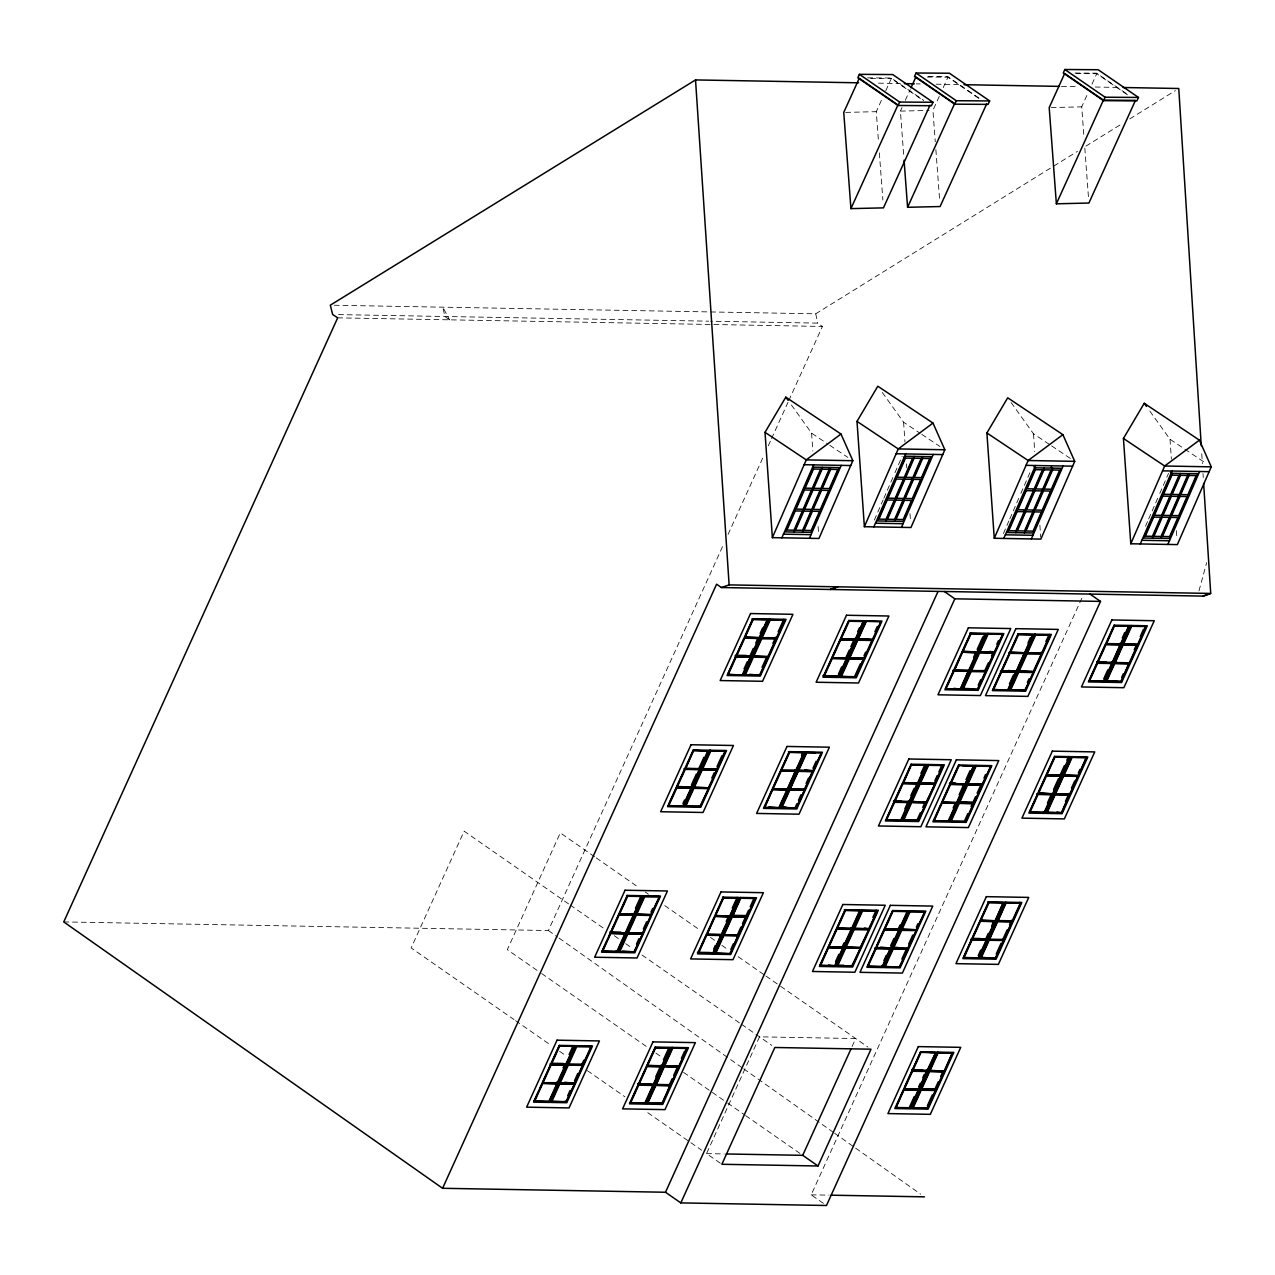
<?xml version="1.0" encoding="UTF-8"?>
<svg xmlns="http://www.w3.org/2000/svg" width="1275" height="1275" viewBox="0 0 1275 1275"><rect width="100%" height="100%" fill="white"/><g stroke="black" fill="none" stroke-linecap="round" stroke-linejoin="round"><path stroke-width="0.75" stroke-dasharray="5 3.75" d="M1198.962 590.883L1206.708 562.578M874.315 520.104L883.065 500.039M883.862 498.222L894.189 474.523M894.97 472.69L902.126 456.291M1003.425 533.508L1008.987 520.742M1009.768 518.925L1020.096 495.226M1020.892 493.393L1031.22 469.694M1145.508 526.24L1147.882 520.774M1148.679 518.941L1159.007 495.242M1159.804 493.425L1168.538 473.36M878.332 139.166L876.276 111.674L881.822 99.466M885.774 90.732L891.321 78.524L923.578 100.725M903.624 154.291L900.405 111.116L902.031 107.514M905.298 100.327L910.191 89.553M63.75 921.921L548.393 930.527L723.164 545.254M728.073 534.416L763.358 456.641M768.283 445.804L770.738 440.369M771.55 438.568L787.966 402.39M788.779 400.589L822.423 326.448L817.721 323.117L710.605 321.204M939.261 96.39L932.933 110.351L935.276 141.748M943.213 87.656L947.962 77.185L978.626 98.287M1083.766 134.337L1081.726 106.845L1087.256 94.637M1092.006 84.166L1096.755 73.695L1129.028 95.912M720.327 1163.214L706.541 1153.62L759.518 1036.83L855.7 1038.535L851.62 1047.524M823.427 1203.361L811.187 1194.834L1082.746 596.19M710.605 311.945L815.729 313.809L1052.13 167.089M1053.819 166.053L1077.455 151.374M1085.902 146.131L1121.362 124.137M1129.793 118.894L1175.391 90.605M845.66 112.391L876.276 111.674M900.405 111.116L929.108 110.431M1051.11 107.578L1081.726 106.845M1075.032 73.026L1096.628 73.169L1128.837 95.338M1076.004 73.567L1096.755 73.695M928.216 76.532L947.835 76.659L980.061 98.828M927.212 77.058L947.962 77.185M867.637 77.839L891.177 77.998L923.403 100.167M870.554 78.381L891.321 78.524M878.475 83.162L900.357 83.56M916.263 83.847L920.247 83.911M936.153 84.198L962.003 84.66M1061.438 86.413L1077.343 86.7M1095.241 87.019L1117.123 87.401M334.273 305.251L708.629 311.897M338.544 314.606L708.629 321.173M337.668 317.842L822.423 326.448M706.541 1153.62L724.216 1153.939M811.187 1194.834L829.069 1195.153M1149.843 411.108L1170.004 439.269L1206.293 463.526M1011.075 402.486L1033.483 433.787L1049.978 444.816M1051.636 445.915L1071.43 459.143M882.3 392.477L903.593 422.2L920.088 433.229M921.745 434.329L939.882 446.457M791.424 404.988L811.585 433.149L828.081 444.178M829.738 445.278L847.875 457.406M594.58 856.736L560.299 832.878L507.322 949.668L539.962 972.395M596.206 857.884L638.632 887.416M645.166 891.958L648.433 894.237M664.753 905.601L700.66 930.591M710.446 937.412L715.339 940.823M721.873 945.365L728.392 949.907M738.193 956.728L764.299 974.913M765.94 976.044L778.993 985.145M780.619 986.276L867.94 1047.062M568.57 903.895L464.132 831.173L411.156 947.962L513.968 1019.538M570.212 905.027L604.477 928.885M614.279 935.707L619.172 939.117M625.69 943.659L632.225 948.202M642.01 955.023L739.93 1023.203M741.572 1024.335L771.773 1045.357M541.604 973.526L647.684 1047.381M655.844 1053.07L660.737 1056.481M683.575 1072.387L726.017 1101.919M727.643 1103.066L743.962 1114.414M745.604 1115.561L801.082 1154.194M515.594 1020.685L551.501 1045.675M559.661 1051.349L566.196 1055.907M587.408 1070.665L624.941 1096.803M647.796 1112.708L701.648 1150.209M548.393 930.527L557.542 937.013M559.072 938.097L729.093 1058.505M730.718 1059.652L742.082 1067.701M743.707 1068.848L832.973 1132.072M834.599 1133.22L854.075 1147.022M855.684 1148.169L920.614 1194.149M815.729 313.809L817.721 323.117M1084.802 148.075L1088.452 197.147M935.866 149.605L939.675 200.653M879.352 152.904L882.874 200.016M1170.004 439.269L1171.39 459.143M1176.395 530.687L1176.809 536.648M1033.483 433.787L1034.742 451.669M1039.874 525.204L1040.703 537.126M903.593 422.2L904.979 442.074M906.509 463.941L906.78 467.909M909.983 513.618L910.541 521.555M811.585 433.149L812.844 451.031M818.12 526.543L818.677 534.496M1201.751 453.709L1202.389 463.638M1203.01 473.551L1203.265 477.519M449.533 319.818L444.832 316.487L442.839 307.179L449.533 319.818"/><path stroke-width="1.5" d="M772.363 537.636L806.246 459.877L840.99 434.026L852.832 460.705L818.948 538.464L772.363 537.636L765.016 432.321L785.814 397.162L840.99 434.026M781.862 537.811L813.641 464.881M793.958 532.042L822.152 467.335M802.549 532.185L830.726 467.495M812.398 511.243L804.079 530.368L811.203 530.496L819.522 511.371L812.398 511.243L810.852 510.223M830.663 469.343L822.327 488.453L829.451 488.58L837.787 469.471L830.663 469.343L829.117 468.307M809.45 538.305L841.229 465.375M864.37 526.702L898.253 448.928L932.981 423.077L944.839 449.756L910.956 527.515L864.37 526.702L857.007 421.372L877.822 386.213L932.981 423.077M873.869 526.862L905.648 453.932M905.489 458.092L897.154 477.217L904.278 477.344L912.613 458.219L905.489 458.092L903.943 457.056M885.95 521.092L914.143 456.402M894.54 521.252L922.733 456.546M904.405 500.31L896.07 519.419L903.194 519.547L911.529 500.438L904.405 500.31L902.859 499.274M913.538 479.352L905.202 498.461L912.326 498.589L920.662 479.48L913.538 479.352L911.992 478.316M901.457 527.356L933.236 454.426M994.261 538.273L1028.144 460.514L1062.888 434.663L1074.729 461.343L1040.846 539.102L994.261 538.273L986.898 432.958L1007.712 397.8L1062.888 434.663M1003.76 538.448L1035.539 465.518M1035.459 467.829L1007.266 532.52L1033.021 532.982L1061.214 468.292L1035.459 467.829L1033.913 466.793M1015.856 532.679L1044.034 467.973M1025.706 511.737L1017.386 530.846L1024.51 530.974L1032.83 511.865L1025.706 511.737L1024.16 510.701M1034.838 490.779L1026.518 509.904L1033.642 510.032L1041.962 490.907L1034.838 490.779L1033.292 489.743M1024.431 532.822L1052.624 468.132L1051.078 467.096M1034.296 511.881L1025.961 531.006L1033.085 531.133L1041.42 512.008L1034.296 511.881L1032.75 510.861M1043.428 490.939L1035.093 510.048L1042.217 510.175L1050.552 491.066L1043.428 490.939L1041.882 489.903M1031.348 538.942L1063.127 466.012M1130.782 543.772L1164.665 466.012L1199.408 440.146L1211.25 466.841L1177.367 544.6L1130.782 543.772L1123.434 438.457L1144.233 403.282L1199.408 440.146M1140.28 543.931L1172.06 471.001M1171.98 473.312L1143.787 538.018L1169.542 538.464L1197.735 473.774L1171.98 473.312L1170.434 472.292M1152.377 538.162L1180.57 473.471M1160.967 538.321L1189.145 473.615M1179.949 496.421L1171.613 515.546L1178.737 515.674L1187.073 496.549L1179.949 496.421L1178.403 495.385M1189.081 475.463L1180.746 494.588L1187.87 494.716L1196.205 475.591L1189.081 475.463L1187.535 474.443M1167.868 544.425L1199.648 471.495M859.382 74.332L857.82 77.775L898.094 105.49L931.451 105.713L933.013 102.271L892.739 74.556L859.382 74.332L899.656 102.048L933.013 102.271M850.935 208.622L897.951 104.964L859.238 78.317L843.747 112.439L850.935 208.622L883.448 207.873L930.033 105.172M898.094 105.49L899.656 102.048M916.04 73.01L914.478 76.452L954.736 104.168L988.109 104.375L989.671 100.932L949.397 73.217L916.04 73.01L956.298 100.725L989.671 100.932M911.003 87.768L915.88 76.978L954.608 103.626L907.577 207.299L940.105 206.534L986.691 103.833M858.601 82.811L695.528 79.927L330.321 305.187L332.647 314.495L337.668 317.842L63.75 921.921L442.584 1188.284L716.598 584.205L721.379 587.536L1203.217 596.094L1210.724 593.449L1203.632 483.48M954.736 104.168L956.298 100.725M539.899 1088.579L542.337 1083.224L557.382 1083.75L549.27 1101.616L534.225 1101.09L538.273 1092.149M542.688 1082.427L550.784 1064.577L565.462 1064.832L557.35 1082.698L543.07 1082.698L557.733 1082.969L565.845 1065.103L564.697 1064.306L563.072 1067.876M551.151 1063.78L559.247 1045.914L574.292 1046.44L566.196 1064.306L551.151 1063.78L566.196 1064.306M608.733 936.854L610.342 933.284L625.387 933.81L617.291 951.676L602.246 951.15L607.107 940.424M625.372 932.758L633.468 914.892L618.805 914.637L610.709 932.487L625.754 933.013L633.85 915.163L632.703 914.35M619.172 913.84L627.268 895.974L641.931 896.245L633.834 914.095L619.172 913.84L634.217 914.366L642.313 896.5L641.166 895.703L635.492 908.214M669.056 803.856L676.356 787.775L691.018 788.046L682.906 805.896L668.243 805.641L683.288 806.167L691.401 788.301L690.253 787.504M676.706 786.994L684.803 769.128L699.481 769.383L691.751 787.52L676.706 786.994L691.369 787.249L699.481 769.383M708.326 751.007L693.265 750.481L708.326 751.007L700.214 768.873L685.552 768.602L692.468 752.266M727.754 674.459L735.85 656.593L750.529 656.848L742.799 674.985L727.754 674.459L742.799 674.985M746.146 637.978L759.374 638.472L751.262 656.338L736.217 655.812L743.516 639.731M745.492 635.364L752.776 619.283L767.438 619.554L759.725 637.675L744.68 637.149L759.725 637.675M534.607 1101.345L542.72 1083.495L557.382 1083.75M543.07 1082.698L551.167 1064.832L565.845 1065.103M551.533 1064.051L559.629 1046.185M602.629 951.405L610.725 933.555L625.387 933.81M620.941 932.153L609.944 931.961L611.092 932.758L619.188 914.892L633.85 915.163M619.554 914.111L627.651 896.245L642.313 896.5M668.626 805.912L676.738 788.046L691.401 788.301M677.089 787.265L685.201 769.399L699.863 769.654M685.552 768.602L693.648 750.736M728.137 674.73L736.233 656.864L750.911 657.119M736.599 656.067L744.696 638.201L759.374 638.472M745.062 637.42L753.158 619.554L767.821 619.825M569.096 1054.584L572.347 1047.428M682.954 803.585L684.579 800.015M691.417 784.938L696.278 774.212M699.067 768.06L703.928 757.35M744.09 668.833L747.325 661.677M753.35 648.385L750.114 655.525L751.262 656.338M755.788 643.03L757.414 639.46M760.203 633.308L762.625 627.953M534.225 1101.09L548.887 1101.345L557 1083.479M565.813 1064.051L574.292 1046.44M625.005 933.539L616.909 951.405L602.246 951.15M685.169 768.347L699.832 768.602L707.944 750.736M742.417 674.714L750.529 656.848M758.992 638.201L750.879 656.067L736.217 655.812M759.342 637.42L767.438 619.554M551.756 1101.664L559.852 1083.798L574.515 1084.053L566.419 1101.919L551.374 1101.393L566.036 1101.648L574.515 1084.053M560.203 1083.001L568.315 1065.135L582.978 1065.406L574.882 1083.272L560.203 1083.001L574.499 1083.001L582.595 1065.135L568.315 1065.135M568.666 1064.354L576.778 1046.488L591.441 1046.743L583.328 1064.609L568.666 1064.354L582.946 1064.354L591.058 1046.488L576.778 1046.488M619.762 951.708L627.874 933.858L642.536 934.113L634.424 951.979L619.762 951.708L634.042 951.708L642.536 934.113M628.224 933.061L636.337 915.195L650.999 915.466L642.887 933.316L627.842 932.79L642.887 933.316M636.687 914.414L644.783 896.548L659.462 896.803L651.35 914.669L636.305 914.143L651.35 914.669M685.775 806.214L693.871 788.348L708.533 788.603L700.437 806.469L685.775 806.214L700.055 806.214L708.533 788.603M694.222 787.567L702.334 769.702L716.996 769.957L708.9 787.822L693.839 787.297L708.9 787.822M702.684 768.905L710.797 751.055L725.459 751.31L717.347 769.176L702.302 768.65L717.347 769.176M745.269 675.033L753.382 657.167L768.044 657.422L759.948 675.288L744.887 674.762L759.565 675.017L768.044 657.422M753.732 656.37L761.844 638.52L776.507 638.775L768.395 656.641L753.35 656.115L768.395 656.641M762.195 637.723L770.307 619.857L784.97 620.128L776.857 637.978L762.195 637.723L776.475 637.723L784.587 619.857L769.925 619.602M567.694 1095.751L570.132 1090.396M574.531 1080.674L577.782 1073.534M583.807 1060.242L582.181 1063.812L583.328 1064.609M636.528 944.026L638.95 938.671M643.365 928.949L646.6 921.809M651.015 912.087L652.641 908.517M711.801 778.085L714.223 772.73M717.012 766.578L721.873 755.868M762.036 667.351L766.084 658.41M772.921 643.333L775.359 637.978L776.507 638.775M778.148 631.826L783.009 621.116M642.504 933.061L650.999 915.466M650.967 914.398L659.462 896.803M708.518 787.552L716.996 769.957M716.964 768.905L725.077 751.039L710.414 750.784M768.012 656.37L776.124 638.504L761.844 638.52M1064.832 69.503L1063.27 72.946L1103.528 100.661L1136.902 100.884L1138.463 97.442L1098.189 69.727L1064.832 69.503L1105.09 97.219L1138.463 97.442M630.185 1102.795L638.281 1084.929L652.943 1085.184L644.847 1103.05L630.185 1102.795L645.23 1103.321L653.326 1085.455L652.178 1084.658M661.406 1066.538L646.744 1066.283L638.648 1084.132L653.31 1084.403L661.406 1066.538L653.692 1084.658L637.883 1083.607L653.692 1084.658M647.094 1065.486L655.207 1047.62L669.869 1047.891L662.155 1066.012L647.094 1065.486L661.773 1065.741L669.869 1047.891M698.19 952.855L706.302 934.989L720.965 935.244L713.251 953.381L698.19 952.855L712.868 953.11L720.965 935.244M729.81 916.852L714.765 916.327L729.81 916.852L721.698 934.718L707.035 934.463L713.952 918.128M715.928 913.761L723.228 897.68L737.89 897.935L730.161 916.072L715.116 915.546L730.161 916.072M787.344 790.006L772.299 789.48L787.344 790.006L779.248 807.872L764.586 807.617L771.487 791.265M772.666 788.699L780.762 770.833L795.425 771.088L787.711 789.225L772.666 788.699L787.711 789.225M781.113 770.036L789.225 752.186L803.887 752.441L795.791 770.307L781.495 770.307L796.174 770.578L804.27 752.712L803.123 751.915L801.497 755.485M838.376 676.419L846.472 658.553L831.81 658.298L823.714 676.164L838.759 676.69L846.855 658.824L845.707 658.028M832.161 657.518L840.273 639.652L854.935 639.907L846.839 657.773L832.543 657.773L847.222 658.043L855.318 640.178L854.17 639.381L850.935 646.521M840.623 638.855L848.736 620.989L863.398 621.26L855.684 639.381L840.623 638.855L855.302 639.126L863.398 621.26M630.567 1103.05L638.663 1085.2L653.326 1085.455M639.03 1084.403L647.126 1066.538L661.789 1066.808M647.477 1065.757L655.589 1047.891L670.252 1048.146M698.572 953.11L706.685 935.244L721.347 935.515M707.035 934.463L715.148 916.597M715.498 915.817L723.61 897.951L738.273 898.206M764.586 807.617L772.682 789.751M773.048 788.954L781.145 771.104L795.807 771.359M781.495 770.307L789.607 752.441L804.27 752.712M837.611 675.893L822.949 675.623L824.096 676.435L832.192 658.569L846.855 658.824M832.543 657.773L840.655 639.907L855.318 640.178M841.006 639.126L849.118 621.26L863.781 621.515M655.78 1076.722L660.641 1065.996M663.43 1059.86L668.291 1049.134M713.713 948.998L715.339 945.428M726.224 921.427L727.85 917.841M732.264 908.135L737.125 897.409M838.424 674.108L841.659 666.952M849.309 650.091L846.074 657.231L847.222 658.043M857.772 631.444L859.398 627.874M706.653 934.192L721.315 934.463L729.428 916.597M729.778 915.801L737.89 897.935M786.962 789.751L778.866 807.601L764.203 807.346M787.328 788.954L795.425 771.088M647.317 1103.098L655.43 1085.232L670.092 1085.487L662.363 1103.624L647.317 1103.098L661.98 1103.353L670.092 1085.487M678.938 1067.111L663.877 1066.585L678.938 1067.111L670.825 1084.977L656.163 1084.706L663.08 1068.37M665.056 1064.003L672.339 1047.922L687.002 1048.193L679.288 1066.314L664.243 1065.788L679.288 1066.314M715.339 953.158L723.435 935.292L738.097 935.547L730.384 953.684L715.339 953.158L730.384 953.684M723.802 934.495L731.898 916.645L746.56 916.9L738.464 934.766L724.184 934.766L738.847 935.021L746.943 917.171L745.795 916.358L742.56 923.514M732.264 915.848L746.927 916.103L755.406 898.508L747.309 916.374L732.647 916.119L739.548 899.767M804.111 790.054L789.448 789.783L781.336 807.649L795.998 807.904L804.493 790.309L796.381 808.175L780.571 807.123L786.069 807.218M789.799 789.002L797.895 771.136L812.573 771.391L804.844 789.528L789.799 789.002L804.461 789.257L812.573 771.391M799.074 768.554L806.358 752.489L815.522 752.648M840.847 676.467L848.943 658.601L863.621 658.856L855.892 676.993L840.847 676.467L855.509 676.722L863.621 658.856M850.122 656.035L857.406 639.954L872.068 640.209L863.972 658.075L849.309 657.82L864.354 658.346L872.451 640.48L871.303 639.683M857.772 639.158L865.868 621.292L880.913 621.833L872.817 639.683L857.772 639.158L872.435 639.428L880.913 621.833M647.7 1103.353L655.812 1085.503L670.475 1085.758M656.163 1084.706L664.259 1066.84M664.626 1066.059L672.722 1048.193L687.384 1048.448M715.721 953.413L723.817 935.563L738.48 935.818M724.184 934.766L732.28 916.9L746.943 917.171M732.647 916.119L740.743 898.253L755.406 898.508M781.718 807.92L789.831 790.054L804.493 790.309M790.181 789.273L798.278 771.407L812.956 771.662M798.644 770.61L806.74 752.744L821.403 753.015L813.307 770.881L798.262 770.355L812.924 770.61L821.403 753.015M841.229 676.738L849.325 658.872L864.004 659.127M849.692 658.075L857.788 640.209L872.451 640.48M858.155 639.428L866.251 621.562M1056.369 203.809L1103.401 100.135L1135.483 100.343L1088.898 203.044L1056.369 203.809L1049.197 107.61L1064.673 73.488L1103.401 100.135M1103.528 100.661L1105.09 97.219M669.678 1084.164L672.116 1078.809M673.726 1075.239L676.977 1068.099M681.376 1058.378L684.627 1051.222M730.862 949.301L733.284 943.946M740.934 927.084L737.699 934.224L738.847 935.021M733.332 915.354L746.162 915.577L748.584 910.222M750.21 906.653L753.445 899.497M796.859 803.808L795.233 807.378L796.381 808.175M798.485 800.238L800.907 794.867M806.135 783.376L808.557 778.005M812.972 768.283L816.207 761.143M860.418 663.685L854.744 676.196L855.892 676.993M864.02 655.748L865.645 652.178M874.905 631.747L877.343 626.392M655.78 1084.435L670.443 1084.706L678.555 1066.84M678.906 1066.059L687.002 1048.193M730.001 953.413L738.097 935.547M442.584 1188.284L665.502 1192.253L937.874 591.791M680.818 1202.899L954.832 598.82L1100.516 601.402L826.487 1205.497L680.818 1202.899L665.502 1192.253M820.064 965.398L828.16 947.532L842.823 947.787L834.727 965.653L820.064 965.398L835.109 965.924L843.221 948.058L842.058 947.261M828.527 946.751L836.623 928.885L851.286 929.14L843.189 947.006L828.527 946.751L843.572 947.277L851.668 929.411L850.521 928.614M836.99 928.088L845.086 910.238L859.748 910.493L851.652 928.359L836.99 928.088L852.035 928.614L860.131 910.764L858.983 909.952M886.874 818.104L894.173 802.039L908.836 802.294L900.724 820.16L886.444 820.16L901.106 820.431L909.218 802.565L908.071 801.768L904.82 808.908M894.524 801.242L902.636 783.376L917.299 783.647L909.569 801.768L894.524 801.242L909.187 801.513L917.299 783.647M926.144 765.255L911.083 764.729L926.144 765.255L918.032 783.121L903.369 782.866L910.286 766.514M945.572 688.707L953.684 670.841L968.347 671.112L960.617 689.233L945.572 688.707L960.234 688.978L968.347 671.112M977.192 652.72L962.131 652.194L977.192 652.72L969.08 670.586L954.417 670.331L961.334 653.979M962.497 651.413L970.594 633.548L985.256 633.803L977.543 651.939L962.497 651.413L977.543 651.939M820.447 965.669L828.543 947.803L843.221 948.058M828.909 947.006L837.006 929.156L851.668 929.411M837.372 928.359L845.468 910.493L860.131 910.764M886.444 820.16L894.556 802.294L909.218 802.565M894.907 801.513L903.019 783.647L917.681 783.902M903.369 782.866L911.466 765M945.954 688.978L954.067 671.112L968.729 671.367M954.417 670.331L962.513 652.465M962.88 651.668L970.976 633.818L985.639 634.073M835.587 961.557L838.823 954.401M844.05 942.894L842.424 946.48L843.572 947.277M910.86 795.616L914.095 788.476M920.933 773.383L924.184 766.243M973.606 657.278L975.232 653.708M977.208 649.342L982.882 636.847M902.987 782.595L917.649 782.85L925.762 764.984M954.035 670.06L968.697 670.315L976.809 652.449M977.16 651.668L985.256 633.803M837.579 965.972L845.692 948.106L860.354 948.361L852.242 966.227L837.579 965.972L851.859 965.956L860.354 948.361M846.042 947.325L854.154 929.459L868.817 929.714L860.705 947.58L845.66 947.054L860.705 947.58M854.505 928.662L862.601 910.796L877.28 911.067L869.168 928.933L854.122 928.407L868.785 928.662L877.28 911.067M903.593 820.462L911.689 802.597L926.351 802.867L918.255 820.733L903.593 820.462L917.872 820.462L926.351 802.867M912.039 801.816L920.152 783.95L934.814 784.221L926.718 802.071L911.657 801.545L926.718 802.071M920.502 783.169L928.614 765.303L943.277 765.558L935.181 783.424L920.12 782.898L935.181 783.424M963.087 689.281L971.199 671.415L985.862 671.686L977.766 689.536L961.94 688.484L969.287 688.612M971.55 670.634L979.662 652.768L994.325 653.023L986.212 670.889L971.55 670.634L985.83 670.618L993.942 652.768L979.28 652.497M980.013 651.971L988.125 634.121L1002.788 634.376L994.675 652.242L979.63 651.716L994.293 651.971L1002.788 634.376M872.881 917.41L876.132 910.27M902.445 819.666L917.108 819.921L920.343 812.781M922.781 807.426L924.391 803.856M934.83 780.842L937.268 775.487M938.894 771.901L942.129 764.761L943.277 765.558M978.228 685.169L980.666 679.814M988.316 662.952L985.065 670.092L986.212 670.889M991.552 655.796L993.177 652.226L994.325 653.023M996.779 644.289L998.389 640.719M860.322 947.309L868.817 929.714M926.335 801.816L934.814 784.221M934.782 783.153L942.894 765.303L928.232 765.032M962.705 689.01L977.383 689.281L985.479 671.415L971.199 671.415M867.574 966.243L875.67 948.377L890.332 948.632L882.619 966.769L867.574 966.243L882.236 966.498L890.332 948.632M876.849 945.811L884.133 929.73L898.795 929.985L890.699 947.851L876.037 947.596L891.082 948.122L899.178 930.256L898.03 929.459M884.499 928.933L892.596 911.083L907.258 911.338L899.162 929.204L884.499 928.933L899.544 929.459L907.641 911.609L906.493 910.796M956.728 803.409L941.683 802.883L956.728 803.409L948.616 821.259L933.953 821.004L940.87 804.668M942.847 800.302L950.13 784.221L964.808 784.492L957.079 802.613L942.034 802.087L957.079 802.613M950.497 783.44L958.593 765.574L973.638 766.1L965.542 783.966L950.497 783.44L965.542 783.966M993.082 689.552L1001.178 671.686L1015.856 671.957L1008.127 690.078L993.082 689.552L1008.127 690.078M1001.544 670.905L1009.641 653.039L1024.303 653.294L1016.589 671.431L1001.544 670.905L1016.207 671.16L1024.303 653.294M1010.82 650.473L1018.103 634.392L1032.766 634.647L1025.052 652.784L1010.007 652.258L1025.052 652.784M867.956 966.514L876.052 948.648L890.715 948.903M876.419 947.851L884.515 930.001L899.178 930.256M884.882 929.204L892.978 911.338L907.641 911.609M933.953 821.004L942.066 803.138M942.416 802.357L950.512 784.492L965.191 784.747M950.879 783.711L958.975 765.845M993.464 689.823L1001.56 671.957L1016.239 672.212M1001.927 671.176L1010.023 653.31L1024.686 653.565M1010.39 652.513L1018.486 634.647L1033.148 634.918M883.894 960.617L886.332 955.246M890.747 945.524L893.982 938.384M900.007 925.092L898.397 928.662L899.544 929.459M953.142 807.967L954.768 804.398M959.183 794.676L964.043 783.95M966.02 779.599L970.068 770.658M1009.418 683.926L1013.466 674.985M1027.953 643.046L1030.391 637.691M933.571 820.733L948.233 821.004L956.346 803.138M956.696 802.342L964.808 784.492M965.159 783.695L973.638 766.1M1007.744 689.823L1015.856 671.957M1024.67 652.513L1032.766 634.647M885.089 966.817L893.201 948.951L907.864 949.206L899.752 967.072L884.707 966.546L899.752 967.072M893.552 948.154L901.664 930.304L916.327 930.559L908.214 948.425L893.169 947.899L908.214 948.425M902.015 929.507L910.111 911.641L924.789 911.912L916.677 929.778L901.632 929.236L916.677 929.778M951.102 821.307L959.198 803.441L973.861 803.712L965.765 821.578L951.102 821.307L965.382 821.307L973.478 803.441L958.816 803.186M959.549 802.66L967.661 784.794L982.324 785.049L974.227 802.915L959.167 802.389L974.227 802.915M968.012 784.013L976.124 766.148L990.787 766.403L982.674 784.268L967.629 783.742L982.674 784.268M1010.597 690.126L1018.709 672.26L1033.372 672.531L1025.275 690.381L1010.597 690.126L1024.893 690.126L1033.372 672.531M1019.06 671.479L1027.172 653.613L1041.834 653.868L1033.722 671.734L1017.912 670.682L1023.411 670.778M1027.523 652.816L1035.635 634.966L1050.297 635.221L1042.185 653.087L1027.523 652.816L1041.803 652.816L1049.915 634.95L1035.252 634.695M726.176 1153.971L802.724 1155.325L850.808 1049.325M901.855 959.135L906.716 948.409M908.692 944.042L912.741 935.117M916.343 927.18L917.968 923.61M967.852 813.625L964.617 820.765L965.765 821.578M971.088 806.485L972.713 802.915L973.861 803.712M975.503 796.763L973.08 802.118L960.234 801.895M977.128 793.193L980.363 786.038M983.965 778.117L985.591 774.531M1027.363 682.444L1028.989 678.874M1045.898 641.564L1049.15 634.424L1050.297 635.221M899.369 966.801L907.864 949.206M907.832 948.154L916.327 930.559M916.295 929.507L924.789 911.912M973.845 802.66L982.324 785.049M982.292 783.998L990.787 766.403M1018.677 671.208L1033.34 671.463L1041.452 653.613L1027.172 653.613M818.024 1165.987L871 1049.197L774.833 1047.492L721.857 1164.282L818.024 1165.987L802.724 1155.325M918.685 1090.173L903.64 1089.647L918.685 1090.173L910.573 1108.023L895.911 1107.768L902.827 1091.432M904.804 1087.065L912.103 1070.984L926.766 1071.255L918.653 1089.105L903.991 1088.85L919.036 1089.376L927.148 1071.51L926.001 1070.713M912.454 1070.203L920.55 1052.337L935.611 1052.863L927.499 1070.729L912.454 1070.203L927.116 1070.458L935.611 1052.863M963.549 957.557L971.646 939.691L986.324 939.962L978.212 957.828L963.549 957.557L978.594 958.083L986.707 940.217L985.559 939.42M981.941 921.076L995.153 921.57L987.057 939.436L972.012 938.91L979.296 922.829M981.288 918.478L988.571 902.397L1003.234 902.652L995.52 920.789L980.475 920.263L995.52 920.789M1029.547 812.063L1037.659 794.197L1052.321 794.452L1044.209 812.318L1029.547 812.063L1044.592 812.589L1052.704 794.723L1051.556 793.927M1038.822 791.616L1046.122 775.551L1060.784 775.806L1052.672 793.672L1038.009 793.401L1053.054 793.927L1061.167 776.077L1060.019 775.28M1046.472 774.754L1054.568 756.888L1069.247 757.159L1061.135 775.009L1046.855 775.025L1061.517 775.28L1069.629 757.414L1068.482 756.617L1066.856 760.187M1089.87 679.081L1097.169 663.016L1111.832 663.271L1103.72 681.137L1089.057 680.866L1104.102 681.408L1112.214 663.542L1111.067 662.745M1097.52 662.219L1105.616 644.353L1120.295 644.624L1112.565 662.745L1097.52 662.219L1112.183 662.49L1120.295 644.624M1129.124 626.232L1114.079 625.706L1129.124 626.232L1121.028 644.098L1106.365 643.843L1113.266 627.491M895.911 1107.768L904.023 1089.902M904.373 1089.121L912.486 1071.255L927.148 1071.51M912.836 1070.458L920.933 1052.608M963.932 957.828L972.028 939.962L986.707 940.217M972.395 939.181L980.491 921.315L995.153 921.57M980.858 920.518L988.954 902.668L1003.616 902.923M1029.929 812.318L1038.041 794.468L1052.704 794.723M1038.392 793.672L1046.504 775.806L1061.167 776.077M1046.855 775.025L1054.951 757.159L1069.629 757.414M1089.44 681.137L1097.552 663.271L1112.214 663.542M1097.902 662.49L1105.999 644.624L1120.677 644.879M1106.365 643.843L1114.462 625.977M909.426 1107.226L914.287 1096.516M918.701 1086.794L920.327 1083.224M922.749 1077.853L924.375 1074.283M978.26 955.501L980.682 950.146M988.332 933.284L985.91 938.639L987.057 939.436M991.583 926.128L993.209 922.558M1047.508 802.852L1050.743 795.712M1053.533 789.56L1058.393 778.85M1064.418 765.558L1060.37 774.483L1061.517 775.28M1103.767 678.81L1107.816 669.885M1122.319 637.946L1124.741 632.575M895.528 1107.497L910.191 1107.768L918.303 1089.902M994.771 921.299L986.675 939.165L972.012 938.91M995.137 920.518L1003.234 902.652M1128.742 625.961L1120.645 643.827L1105.983 643.572M912.677 1107.8L920.773 1089.95L935.436 1090.205L927.339 1108.071L912.677 1107.8L927.722 1108.342L935.818 1090.476L934.671 1089.679M929.236 1071.287L944.281 1071.813L936.185 1089.679L921.124 1089.153L928.423 1073.072M930.399 1068.721L937.699 1052.64L952.361 1052.895L944.648 1071.032L929.587 1070.506L944.648 1071.032M981.495 956.075L988.794 939.994L1003.457 940.265L995.345 958.131L980.682 957.86L995.743 958.386L1003.839 940.536L1002.692 939.723M989.145 939.213L997.257 921.347L1011.92 921.618L1003.808 939.468L989.528 939.484L1004.19 939.739L1012.302 921.873L1011.155 921.076L1009.529 924.646M1019.617 902.429L1020.765 903.226L1012.653 921.092L997.99 920.821L1004.907 904.485M1047.492 810.581L1054.792 794.5L1069.454 794.755L1061.74 812.892L1046.695 812.366L1061.358 812.621L1069.454 794.755M1055.158 793.719L1063.254 775.853L1077.917 776.108L1070.203 794.245L1055.158 793.719L1069.821 793.974L1077.917 776.108M1063.605 775.057L1071.717 757.191L1086.38 757.462L1078.666 775.582L1063.605 775.057L1078.666 775.582M1106.206 681.185L1114.302 663.319L1128.965 663.574L1121.251 681.711L1106.206 681.185L1120.868 681.44L1128.965 663.574M1137.81 645.198L1122.765 644.656L1137.81 645.198L1129.714 663.048L1115.035 662.793L1121.952 646.457M1123.116 643.875L1131.228 626.009L1145.89 626.28L1138.161 644.401L1123.116 643.875L1138.161 644.401M913.059 1108.071L921.156 1090.205L935.818 1090.476M921.506 1089.424L929.618 1071.558L944.281 1071.813M929.969 1070.777L938.081 1052.911L952.744 1053.166M981.065 958.131L989.177 940.265L1003.839 940.536M989.528 939.484L997.64 921.618L1012.302 921.873M997.99 920.821L1006.087 902.971L1020.765 903.226M1047.078 812.637L1055.174 794.771L1069.837 795.026M1055.541 793.974L1063.637 776.108L1078.299 776.379M1063.987 775.327L1072.1 757.462L1086.762 757.717M1106.588 681.44L1114.685 663.574L1129.347 663.845M1115.035 662.793L1123.148 644.927M1123.498 644.146L1131.61 626.28L1146.273 626.535M927.387 1105.744L932.248 1095.034M925.873 1088.723L935.037 1088.882L938.273 1081.742M940.711 1076.371L942.321 1072.801M996.205 954.019L1001.066 943.309M1007.107 930.017L1003.043 938.942L1004.19 939.739M1065.454 801.369L1068.689 794.229M1071.478 788.077L1074.729 780.938M1078.315 773.001L1079.941 769.431M1121.713 677.328L1123.339 673.758M1134.224 649.756L1135.85 646.17M1140.264 636.464L1143.5 629.308M943.898 1071.558L935.802 1089.424L921.124 1089.153M944.265 1070.761L952.361 1052.895M1078.283 775.327L1086.38 757.462M1114.653 662.522L1129.331 662.793L1137.428 644.927M1137.778 644.13L1145.89 626.28M837.659 586.819L830.248 589.464L837.834 586.819M1203.138 596.094L1210.549 593.433L729.125 584.89L721.379 587.536M904.342 83.624L914.271 83.799M963.996 84.692L1059.445 86.381M1123.084 87.513L1178.769 88.501L1201.257 445.772M944.839 449.756L898.253 448.928L857.007 421.372M896.15 453.757L942.735 454.585M1074.729 461.343L1028.144 460.514L986.898 432.958M1211.25 466.841L1164.665 466.012L1123.434 438.457M852.832 460.705L806.246 459.877L765.016 432.321M1026.04 465.343L1072.626 466.172M1162.561 470.842L1209.146 471.67M804.143 464.706L850.728 465.534M875.463 523.212L903.035 523.706M1005.353 534.799L1032.941 535.293M783.456 534.161L811.043 534.655M1141.874 540.297L1169.462 540.775M1000.572 634.073L988.125 634.121M857.007 638.632L872.817 639.683M989.862 651.382L994.675 652.242M735.452 655.27L746.449 655.462M1096.755 661.693L1105.919 661.852M767.662 657.151L753.382 657.167M1008.111 670.507L1016.589 671.431M1032.989 672.26L1018.709 672.26M749.62 674.332L759.948 675.288M1109.107 680.707L1121.251 681.711M824.096 676.435L838.759 676.69M953.971 688.341L960.617 689.233M962.258 765.637L973.255 765.829M990.404 766.132L976.124 766.148M804.828 769.941L813.307 770.881M716.614 769.686L702.334 769.702M949.732 782.898L955.23 783.009M934.432 783.95L920.152 783.95M981.941 784.794L967.661 784.794M679.607 786.516L691.751 787.52M1039.077 792.907L1053.054 793.927M693.488 788.077L708.151 788.348M893.759 800.716L901.09 800.843M913.139 802.373L925.969 802.597M768.937 806.916L779.248 807.872M1056.927 812.032L1061.74 812.892M659.079 896.548L644.783 896.548M862.219 910.541L873.232 910.733M924.407 911.641L910.111 911.641M997.608 920.566L1012.27 920.821L1020.383 902.955L1006.087 902.971M650.617 915.195L636.337 915.195M864.354 928.057L869.168 928.933M868.434 929.443L854.154 929.459M915.944 930.288L901.664 930.304M973.08 938.416L980.411 938.543M611.092 932.758L625.754 933.013M627.491 933.587L642.154 933.842M880.77 947.15L891.082 948.122M892.404 947.357L897.903 947.452M859.972 948.106L845.692 948.106M892.819 948.68L907.481 948.951M622.28 950.975L634.424 951.979M697.425 952.313L710.271 952.537M981.75 957.366L995.743 958.386M828.463 965.032L835.109 965.924M836.432 965.175L843.763 965.302M929.73 1052.497L935.228 1052.592M552.218 1063.286L563.215 1063.477M911.689 1069.661L922.686 1069.868M564.554 1082.3L574.882 1083.272M574.133 1083.782L559.852 1083.798M655.717 1102.732L662.363 1103.624M831.045 1195.185L924.423 1196.842M1089.997 594.086L1100.516 601.402M1130.463 625.483L1131.61 626.28M1119.88 643.301L1121.028 644.098M1113.537 662.777L1114.685 663.574M1111.418 661.948L1112.565 662.745M1034.487 634.153L1035.635 634.966M1041.038 652.29L1042.185 653.087M1040.687 653.071L1041.834 653.868M944.313 591.488L954.832 598.82M1008.876 652.513L1010.023 653.31M969.829 633.006L970.976 633.818M978.515 651.971L979.662 652.768M1000.413 671.16L1001.56 671.957M1024.128 689.584L1025.275 690.381M984.714 670.873L985.862 671.686M952.903 670.315L954.067 671.112M854.521 638.584L855.684 639.381M1069.056 793.433L1070.203 794.245M1036.894 793.656L1038.041 794.468M783.822 619.315L784.97 620.128M769.16 619.06L770.307 619.857M1043.444 811.793L1044.592 812.589M752.011 618.758L753.158 619.554M775.71 637.181L776.857 637.978M927.467 764.506L928.614 765.303M949.365 783.695L950.512 784.492M958.051 802.644L959.198 803.441M735.085 656.067L736.233 656.864M908.422 800.971L909.569 801.768M893.408 801.497L894.556 802.294M917.108 819.921L918.255 820.733M788.46 751.644L789.607 752.441M987.806 901.855L988.954 902.668M797.13 770.61L798.278 771.407M1011.505 920.295L1012.653 921.092M795.026 769.765L796.174 770.578M803.696 788.731L804.844 789.528M724.312 750.513L725.459 751.31M709.649 750.242L710.797 751.055M970.881 939.165L972.028 939.962M684.038 768.602L685.201 769.399M692.723 787.552L693.871 788.348M861.454 909.999L862.601 910.796M699.29 805.673L700.437 806.469M844.321 909.697L845.468 910.493M892.054 948.154L893.201 948.951M850.887 927.817L852.035 928.614M874.905 947.851L876.052 948.648M881.471 965.972L882.619 966.769M851.094 965.43L852.242 966.227M722.463 897.154L723.61 897.951M746.162 915.577L747.309 916.374M731.133 916.103L732.28 916.9M928.471 1070.761L929.618 1071.558M926.351 1069.932L927.499 1070.729M935.037 1088.882L936.185 1089.679M920.008 1089.408L921.156 1090.205M712.103 952.568L713.251 953.381M626.503 895.448L627.651 896.245M633.069 913.569L634.217 914.366M626.726 933.045L627.874 933.858M616.144 950.879L617.291 951.676M671.574 1047.397L672.722 1048.193M661.008 1065.215L662.155 1066.012M654.649 1084.69L655.812 1085.503M590.293 1045.946L591.441 1046.743M581.83 1064.609L582.978 1065.406M550.019 1064.035L551.167 1064.832M556.585 1082.156L557.733 1082.969M565.271 1101.122L566.419 1101.919M1144.233 403.282L1146.48 406.422M785.814 397.162L788.062 400.286M904.071 160.188L907.577 207.299M695.528 79.927L729.125 584.89M813.562 467.192L785.368 531.882L811.123 532.344L839.317 467.638L813.562 467.192M795.233 510.94L786.898 530.065L794.022 530.193L802.357 511.068L795.233 510.94M804.366 489.983L796.03 509.108L803.154 509.235L811.49 490.11L804.366 489.983M813.498 469.041L805.163 488.15L812.287 488.277L820.622 469.168L813.498 469.041M803.824 511.1L795.488 530.209L802.613 530.336L810.948 511.227L803.824 511.1M812.94 490.142L804.621 509.267L811.745 509.394L820.064 490.269L812.94 490.142M822.072 469.184L813.753 488.309L820.877 488.437L829.196 469.312L822.072 469.184M821.53 490.301L813.195 509.41L820.319 509.538L828.654 490.429L821.53 490.301M905.553 456.243L877.375 520.933L903.13 521.395L931.324 456.705L905.553 456.243M887.225 499.991L878.905 519.116L886.029 519.244L894.349 500.119L887.225 499.991M896.357 479.049L888.038 498.158L895.162 498.286L903.481 479.177L896.357 479.049M895.815 500.151L887.48 519.276L894.604 519.403L902.939 500.278L895.815 500.151M904.947 479.193L896.612 498.318L903.736 498.445L912.071 479.32L904.947 479.193M914.079 458.251L905.744 477.36L912.868 477.488L921.203 458.363L914.079 458.251M922.67 458.394L914.334 477.519L921.458 477.647L929.794 458.522L922.67 458.394M1017.131 511.578L1008.796 530.703L1015.92 530.83L1024.255 511.705L1017.131 511.578M1026.263 490.636L1017.928 509.745L1025.052 509.873L1033.388 490.763L1026.263 490.636M1035.38 469.678L1027.06 488.787L1034.184 488.915L1042.504 469.806L1035.38 469.678M1043.97 469.822L1035.635 488.947L1042.759 489.074L1051.094 469.949L1043.97 469.822M1052.56 469.981L1044.225 489.106L1051.349 489.233L1059.684 470.108L1052.56 469.981M1153.652 517.076L1145.317 536.185L1152.441 536.313L1160.776 517.204L1153.652 517.076M1162.784 496.118L1154.449 515.243L1161.573 515.371L1169.908 496.246L1162.784 496.118M1171.916 475.161L1163.581 494.286L1170.705 494.413L1179.04 475.288L1171.916 475.161M1162.242 517.22L1153.907 536.345L1161.031 536.472L1169.366 517.347L1162.242 517.22M1171.358 496.278L1163.039 515.387L1170.163 515.514L1178.483 496.405L1171.358 496.278M1180.491 475.32L1172.171 494.429L1179.295 494.557L1187.615 475.447L1180.491 475.32M1170.817 517.379L1162.497 536.488L1169.621 536.616L1177.941 517.507L1170.817 517.379M557.016 1040.177L526.623 1107.162L569.033 1107.927L599.425 1040.942L557.016 1040.177M625.037 890.237L594.644 957.222L637.054 957.987L667.431 890.986L625.037 890.237M691.034 744.743L660.641 811.729L703.051 812.478L733.444 745.492L691.034 744.743M750.545 613.546L720.152 680.547L762.562 681.296L792.954 614.311L750.545 613.546M559.279 1045.388L533.54 1102.126L549.621 1102.413L575.36 1045.675L559.279 1045.388M627.3 895.448L601.561 952.186L617.642 952.473L643.381 895.735L627.3 895.448M693.297 749.939L667.558 806.677L683.639 806.963L709.378 750.226L693.297 749.939M752.808 618.758L727.069 675.495L743.15 675.782L768.889 619.044L752.808 618.758M576.428 1045.691L550.688 1102.429L566.769 1102.716L592.508 1045.978L576.428 1045.691M644.433 895.751L618.694 952.489L634.775 952.776L660.514 896.038L644.433 895.751M710.446 750.242L684.707 806.995L700.788 807.282L726.527 750.529L710.446 750.242M769.957 619.06L744.217 675.798L760.298 676.085L786.038 619.347L769.957 619.06M652.975 1041.882L622.582 1108.868L664.992 1109.632L695.369 1042.631L652.975 1041.882M720.981 891.942L690.604 958.927L732.998 959.677L763.39 892.691L720.981 891.942M786.994 746.449L756.601 813.434L799.011 814.183L829.387 747.198L786.994 746.449M846.488 615.251L816.112 682.237L858.521 683.002L888.898 616.016L846.488 615.251M655.238 1047.094L629.499 1103.831L645.58 1104.118L671.319 1047.381L655.238 1047.094M723.26 897.154L697.521 953.891L713.602 954.178L739.341 897.441L723.26 897.154M789.257 751.644L763.518 808.382L779.599 808.669L805.338 751.931L789.257 751.644M848.767 620.463L823.028 677.2L839.109 677.487L864.848 620.75L848.767 620.463M672.371 1047.397L646.632 1104.134L662.713 1104.421L688.452 1047.683L672.371 1047.397M740.393 897.457L714.653 954.194L730.734 954.481L756.473 897.743L740.393 897.457M806.39 751.947L780.651 808.701L796.732 808.972L822.471 752.234L806.39 751.947M865.9 620.766L840.161 677.503L856.242 677.79L881.981 621.053L865.9 620.766M842.855 904.501L812.462 971.486L854.872 972.235L885.248 905.25L842.855 904.501M908.852 758.992L878.459 825.977L920.869 826.726L951.262 759.741L908.852 758.992M968.363 627.81L937.97 694.795L980.379 695.544L1010.772 628.559L968.363 627.81M845.118 909.697L819.379 966.434L835.46 966.721L861.199 909.983L845.118 909.697M911.115 764.203L885.376 820.941L901.457 821.227L927.196 764.474L911.115 764.203M970.626 633.006L944.887 689.759L960.968 690.046L986.707 633.293L970.626 633.006M862.267 909.999L836.528 966.737L852.593 967.024L878.332 910.286L862.267 909.999M928.264 764.506L902.525 821.243L918.606 821.53L944.345 764.793L928.264 764.506M987.774 633.308L962.035 690.062L978.116 690.349L1003.855 633.595L987.774 633.308M890.364 905.33L859.972 972.331L902.381 973.08L932.758 906.095L890.364 905.33M956.362 759.836L925.969 826.822L968.378 827.571L998.771 760.585L956.362 759.836M1015.872 628.655L985.479 695.64L1027.889 696.389L1058.282 629.404L1015.872 628.655M892.628 910.541L866.888 967.279L882.969 967.566L908.708 910.828L892.628 910.541M958.625 765.032L932.886 821.785L948.967 822.072L974.706 765.319L958.625 765.032M1018.135 633.85L992.396 690.604L1008.477 690.875L1034.216 634.137L1018.135 633.85M909.76 910.844L884.021 967.582L900.102 967.868L925.841 911.131L909.76 910.844M975.773 765.351L950.034 822.088L966.115 822.375L991.854 765.637L975.773 765.351M1035.284 634.153L1009.545 690.907L1025.61 691.193L1051.349 634.44L1035.284 634.153M918.319 1046.6L887.926 1113.585L930.336 1114.334L960.728 1047.349L918.319 1046.6M986.34 896.66L955.947 963.645L998.357 964.394L1028.734 897.409L986.34 896.66M1052.337 751.15L1021.944 818.136L1064.354 818.901L1094.747 751.915L1052.337 751.15M1111.848 619.969L1081.455 686.954L1123.865 687.703L1154.257 620.718L1111.848 619.969M920.598 1051.795L894.843 1108.549L910.924 1108.836L936.663 1052.082L920.598 1051.795M988.603 901.855L962.864 958.609L978.945 958.896L1004.684 902.142L988.603 901.855M1054.616 756.362L1028.877 813.099L1044.942 813.386L1070.681 756.649L1054.616 756.362M1114.111 625.18L1088.372 681.918L1104.453 682.205L1130.192 625.451L1114.111 625.18M937.731 1052.114L911.992 1108.852L928.073 1109.138L953.812 1052.385L937.731 1052.114M1005.752 902.158L980.013 958.912L996.078 959.198L1021.817 902.445L1005.752 902.158M1071.749 756.665L1046.01 813.402L1062.091 813.689L1087.83 756.952L1071.749 756.665M1131.26 625.483L1105.521 682.221L1121.602 682.508L1147.341 625.77L1131.26 625.483"/></g></svg>
